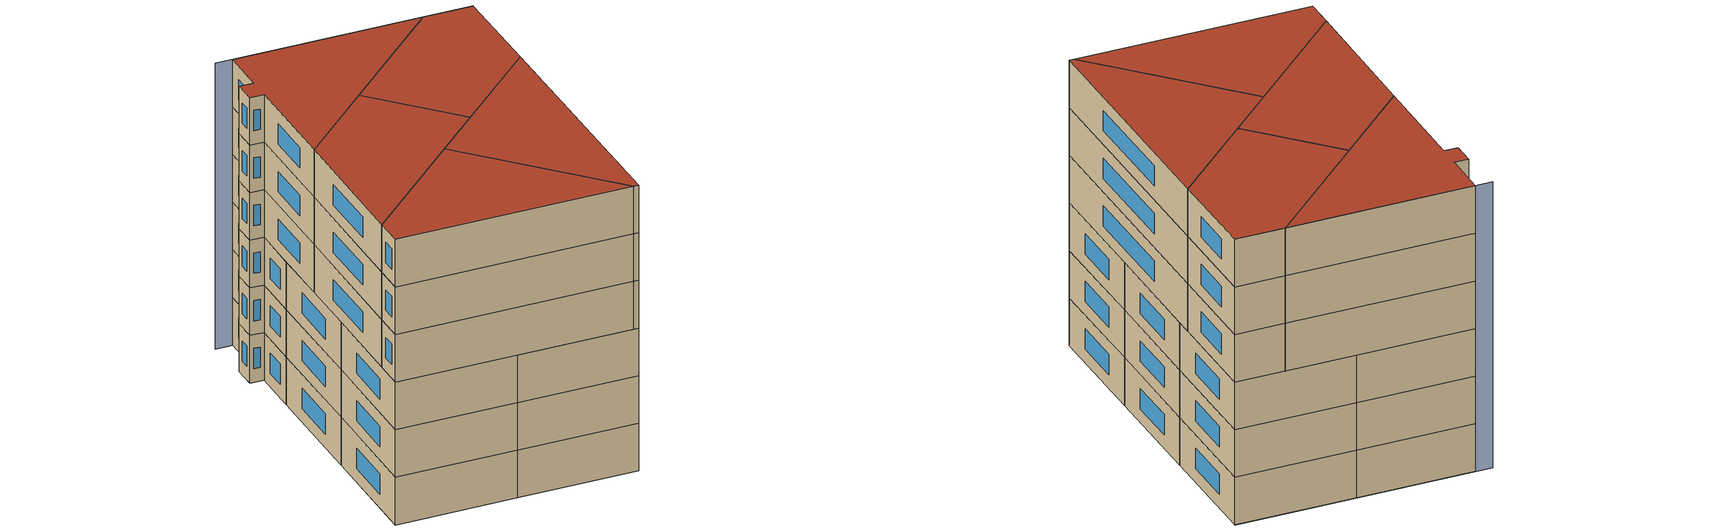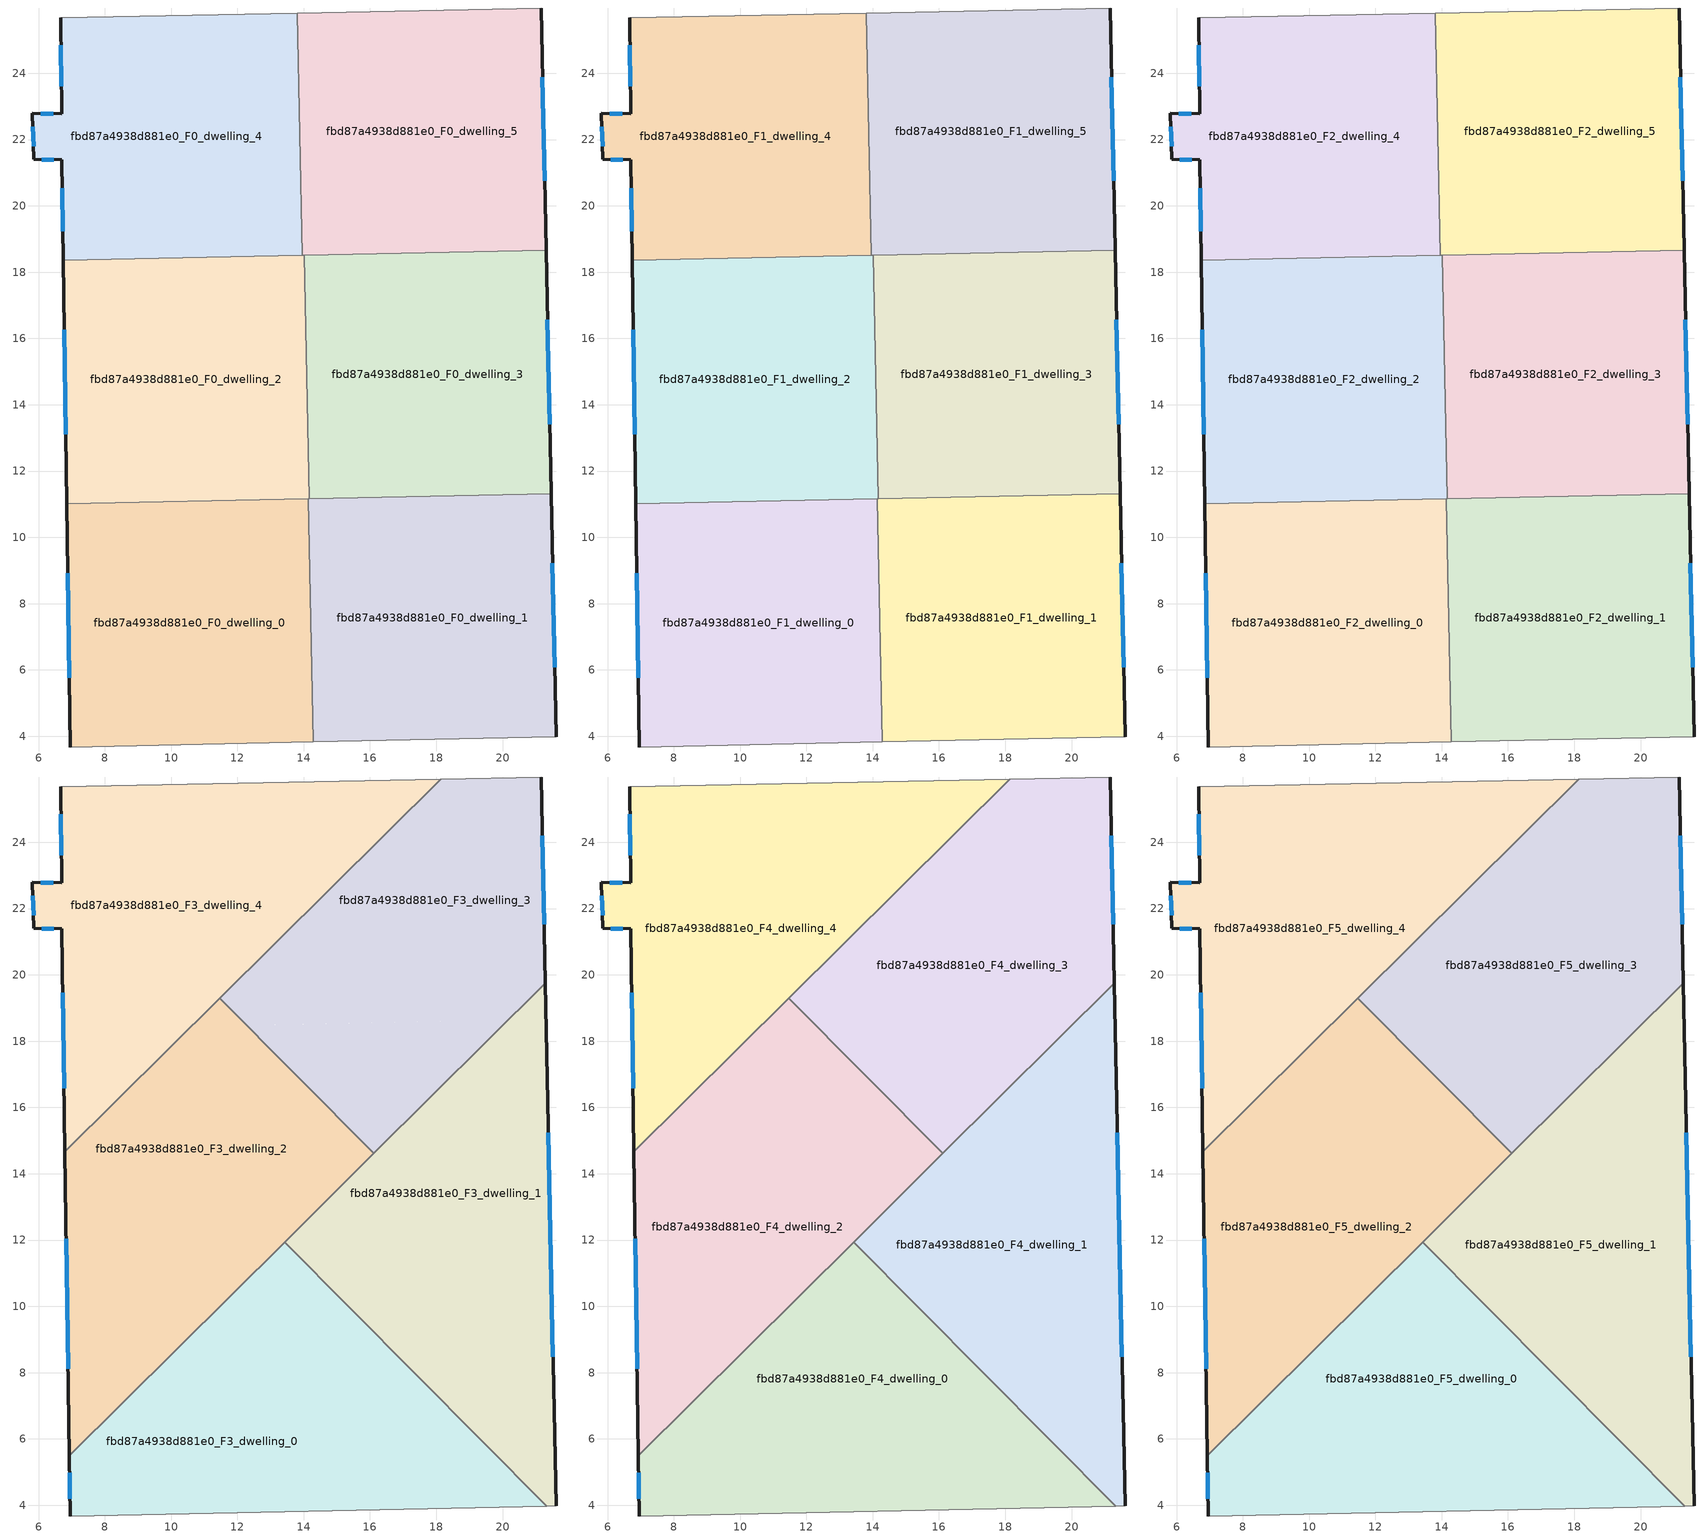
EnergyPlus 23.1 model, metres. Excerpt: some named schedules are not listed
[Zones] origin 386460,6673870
fbd87a4938d881e0_F0_dwelling_0
 floor ground (EU_floor_Construction): 14.14,11.16 14.29,3.83 6.96,3.67 6.85,11.01 z0
 wall outside (EU_wall_Construction): 6.85,11.01 6.96,3.67 z0:3
 wall adiabatic (EU_wall_Construction): 6.96,3.67 14.29,3.83 z0:3
 wall to fbd87a4938d881e0_F0_dwelling_1 (EU_wall_Construction): 14.29,3.83 14.14,11.16 z0:3
 wall to fbd87a4938d881e0_F0_dwelling_2 (EU_wall_Construction): 14.14,11.16 6.85,11.01 z0:3
 window (EU_Window_Construction): 6.88,8.91 6.92,5.77 z0.86:2.14
fbd87a4938d881e0_F0_dwelling_1
 floor ground (EU_floor_Construction): 21.46,11.31 21.61,3.98 14.29,3.83 14.14,11.16 z0
 wall outside (EU_wall_Construction): 21.61,3.98 21.46,11.31 z0:3
 wall adiabatic (EU_wall_Construction): 14.29,3.83 21.61,3.98 z0:3
 wall to fbd87a4938d881e0_F0_dwelling_3 (EU_wall_Construction): 21.46,11.31 14.17,11.16 z0:3
 wall to fbd87a4938d881e0_F0_dwelling_2 (EU_wall_Construction): 14.17,11.16 14.14,11.16 z0:3
 window (EU_Window_Construction): 21.57,6.07 21.5,9.22 z0.86:2.14
fbd87a4938d881e0_F0_dwelling_2
 floor ground (EU_floor_Construction): 14.02,18.52 14.17,11.16 6.85,11.01 6.74,18.37 z0
 wall outside (EU_wall_Construction): 6.74,18.37 6.85,11.01 z0:3
 wall to fbd87a4938d881e0_F0_dwelling_3 (EU_wall_Construction): 14.17,11.16 14.02,18.52 z0:3
 wall to fbd87a4938d881e0_F0_dwelling_4 (EU_wall_Construction): 13.96,18.52 6.74,18.37 z0:3
 wall to fbd87a4938d881e0_F0_dwelling_5 (EU_wall_Construction): 14.02,18.52 13.96,18.52 z0:3
 window (EU_Window_Construction): 6.77,16.26 6.82,13.11 z0.86:2.14
fbd87a4938d881e0_F0_dwelling_3
 floor ground (EU_floor_Construction): 21.31,18.67 21.46,11.31 14.17,11.16 14.02,18.52 z0
 wall outside (EU_wall_Construction): 21.46,11.31 21.31,18.67 z0:3
 wall to fbd87a4938d881e0_F0_dwelling_5 (EU_wall_Construction): 21.31,18.67 14.02,18.52 z0:3
 window (EU_Window_Construction): 21.42,13.41 21.35,16.57 z0.86:2.14
fbd87a4938d881e0_F0_dwelling_4
 floor ground (EU_floor_Construction): 13.81,25.82 13.96,18.52 6.74,18.37 6.7,21.39 5.86,21.4 5.82,22.79 6.7,22.78 6.66,25.67 z0
 wall outside (EU_wall_Construction): 6.66,25.67 6.7,22.78 5.82,22.79 5.86,21.4 6.7,21.39 6.74,18.37 z0:3
 wall adiabatic (EU_wall_Construction): 13.81,25.82 6.66,25.67 z0:3
 wall to fbd87a4938d881e0_F0_dwelling_5 (EU_wall_Construction): 13.96,18.52 13.81,25.82 z0:3
 window (EU_Window_Construction): 5.83,22.39 5.85,21.8 / 6.44,22.78 6.07,22.79 / 6.67,24.84 6.69,23.6 / 6.71,20.53 6.73,19.23 / 6.1,21.4 6.46,21.39 z0.86:2.14
fbd87a4938d881e0_F0_dwelling_5
 floor ground (EU_floor_Construction): 21.16,25.97 21.31,18.67 13.96,18.52 13.81,25.82 z0
 wall outside (EU_wall_Construction): 21.31,18.67 21.16,25.97 z0:3
 wall adiabatic (EU_wall_Construction): 21.16,25.97 13.81,25.82 z0:3
 window (EU_Window_Construction): 21.27,20.75 21.2,23.88 z0.86:2.14
fbd87a4938d881e0_F1_dwelling_0
 floor to fbd87a4938d881e0_F0_dwelling_0 (EU_floor_Construction): 14.14,11.16 14.29,3.83 6.96,3.67 6.85,11.01 z3
 wall outside (EU_wall_Construction): 6.85,11.01 6.96,3.67 z3:6
 wall adiabatic (EU_wall_Construction): 6.96,3.67 14.29,3.83 z3:6
 wall to fbd87a4938d881e0_F1_dwelling_1 (EU_wall_Construction): 14.29,3.83 14.14,11.16 z3:6
 wall to fbd87a4938d881e0_F1_dwelling_2 (EU_wall_Construction): 14.14,11.16 6.85,11.01 z3:6
 window (EU_Window_Construction): 6.88,8.91 6.92,5.77 z3.86:5.14
fbd87a4938d881e0_F1_dwelling_1
 floor to fbd87a4938d881e0_F0_dwelling_1 (EU_floor_Construction): 21.46,11.31 21.61,3.98 14.29,3.83 14.14,11.16 z3
 wall outside (EU_wall_Construction): 21.61,3.98 21.46,11.31 z3:6
 wall adiabatic (EU_wall_Construction): 14.29,3.83 21.61,3.98 z3:6
 wall to fbd87a4938d881e0_F1_dwelling_3 (EU_wall_Construction): 21.46,11.31 14.17,11.16 z3:6
 wall to fbd87a4938d881e0_F1_dwelling_2 (EU_wall_Construction): 14.17,11.16 14.14,11.16 z3:6
 window (EU_Window_Construction): 21.57,6.07 21.5,9.22 z3.86:5.14
fbd87a4938d881e0_F1_dwelling_2
 floor to fbd87a4938d881e0_F0_dwelling_2 (EU_floor_Construction): 14.02,18.52 14.17,11.16 6.85,11.01 6.74,18.37 z3
 wall outside (EU_wall_Construction): 6.74,18.37 6.85,11.01 z3:6
 wall to fbd87a4938d881e0_F1_dwelling_3 (EU_wall_Construction): 14.17,11.16 14.02,18.52 z3:6
 wall to fbd87a4938d881e0_F1_dwelling_4 (EU_wall_Construction): 13.96,18.52 6.74,18.37 z3:6
 wall to fbd87a4938d881e0_F1_dwelling_5 (EU_wall_Construction): 14.02,18.52 13.96,18.52 z3:6
 window (EU_Window_Construction): 6.77,16.26 6.82,13.11 z3.86:5.14
fbd87a4938d881e0_F1_dwelling_3
 floor to fbd87a4938d881e0_F0_dwelling_3 (EU_floor_Construction): 21.31,18.67 21.46,11.31 14.17,11.16 14.02,18.52 z3
 wall outside (EU_wall_Construction): 21.46,11.31 21.31,18.67 z3:6
 wall to fbd87a4938d881e0_F1_dwelling_5 (EU_wall_Construction): 21.31,18.67 14.02,18.52 z3:6
 window (EU_Window_Construction): 21.42,13.41 21.35,16.57 z3.86:5.14
fbd87a4938d881e0_F1_dwelling_4
 floor to fbd87a4938d881e0_F0_dwelling_4 (EU_floor_Construction): 13.81,25.82 13.96,18.52 6.74,18.37 6.7,21.39 5.86,21.4 5.82,22.79 6.7,22.78 6.66,25.67 z3
 wall outside (EU_wall_Construction): 6.66,25.67 6.7,22.78 5.82,22.79 5.86,21.4 6.7,21.39 6.74,18.37 z3:6
 wall adiabatic (EU_wall_Construction): 13.81,25.82 6.66,25.67 z3:6
 wall to fbd87a4938d881e0_F1_dwelling_5 (EU_wall_Construction): 13.96,18.52 13.81,25.82 z3:6
 window (EU_Window_Construction): 5.83,22.39 5.85,21.8 / 6.44,22.78 6.07,22.79 / 6.67,24.84 6.69,23.6 / 6.71,20.53 6.73,19.23 / 6.1,21.4 6.46,21.39 z3.86:5.14
fbd87a4938d881e0_F1_dwelling_5
 floor to fbd87a4938d881e0_F0_dwelling_5 (EU_floor_Construction): 21.16,25.97 21.31,18.67 13.96,18.52 13.81,25.82 z3
 wall outside (EU_wall_Construction): 21.31,18.67 21.16,25.97 z3:6
 wall adiabatic (EU_wall_Construction): 21.16,25.97 13.81,25.82 z3:6
 window (EU_Window_Construction): 21.27,20.75 21.2,23.88 z3.86:5.14
fbd87a4938d881e0_F2_dwelling_0
 floor to fbd87a4938d881e0_F1_dwelling_0 (EU_floor_Construction): 14.14,11.16 14.29,3.83 6.96,3.67 6.85,11.01 z6
 wall outside (EU_wall_Construction): 6.85,11.01 6.96,3.67 z6:9
 wall adiabatic (EU_wall_Construction): 6.96,3.67 14.29,3.83 z6:9
 wall to fbd87a4938d881e0_F2_dwelling_1 (EU_wall_Construction): 14.29,3.83 14.14,11.16 z6:9
 wall to fbd87a4938d881e0_F2_dwelling_2 (EU_wall_Construction): 14.14,11.16 6.85,11.01 z6:9
 window (EU_Window_Construction): 6.88,8.91 6.92,5.77 z6.86:8.14
fbd87a4938d881e0_F2_dwelling_1
 floor to fbd87a4938d881e0_F1_dwelling_1 (EU_floor_Construction): 21.46,11.31 21.61,3.98 14.29,3.83 14.14,11.16 z6
 wall outside (EU_wall_Construction): 21.61,3.98 21.46,11.31 z6:9
 wall adiabatic (EU_wall_Construction): 14.29,3.83 21.61,3.98 z6:9
 wall to fbd87a4938d881e0_F2_dwelling_3 (EU_wall_Construction): 21.46,11.31 14.17,11.16 z6:9
 wall to fbd87a4938d881e0_F2_dwelling_2 (EU_wall_Construction): 14.17,11.16 14.14,11.16 z6:9
 window (EU_Window_Construction): 21.57,6.07 21.5,9.22 z6.86:8.14
fbd87a4938d881e0_F2_dwelling_2
 floor to fbd87a4938d881e0_F1_dwelling_2 (EU_floor_Construction): 14.02,18.52 14.17,11.16 6.85,11.01 6.74,18.37 z6
 wall outside (EU_wall_Construction): 6.74,18.37 6.85,11.01 z6:9
 wall to fbd87a4938d881e0_F2_dwelling_3 (EU_wall_Construction): 14.17,11.16 14.02,18.52 z6:9
 wall to fbd87a4938d881e0_F2_dwelling_4 (EU_wall_Construction): 13.96,18.52 6.74,18.37 z6:9
 wall to fbd87a4938d881e0_F2_dwelling_5 (EU_wall_Construction): 14.02,18.52 13.96,18.52 z6:9
 window (EU_Window_Construction): 6.77,16.26 6.82,13.11 z6.86:8.14
 ceiling adiabatic (EU_roof_Construction): 14.17,11.16 14.14,12.65 12.61,11.13 z9
fbd87a4938d881e0_F2_dwelling_3
 floor to fbd87a4938d881e0_F1_dwelling_3 (EU_floor_Construction): 21.31,18.67 21.46,11.31 14.17,11.16 14.02,18.52 z6
 wall outside (EU_wall_Construction): 21.46,11.31 21.31,18.67 z6:9
 wall to fbd87a4938d881e0_F2_dwelling_5 (EU_wall_Construction): 21.31,18.67 14.02,18.52 z6:9
 window (EU_Window_Construction): 21.42,13.41 21.35,16.57 z6.86:8.14
fbd87a4938d881e0_F2_dwelling_4
 floor to fbd87a4938d881e0_F1_dwelling_4 (EU_floor_Construction): 13.81,25.82 13.96,18.52 6.74,18.37 6.7,21.39 5.86,21.4 5.82,22.79 6.7,22.78 6.66,25.67 z6
 wall outside (EU_wall_Construction): 6.66,25.67 6.7,22.78 5.82,22.79 5.86,21.4 6.7,21.39 6.74,18.37 z6:9
 wall adiabatic (EU_wall_Construction): 13.81,25.82 6.66,25.67 z6:9
 wall to fbd87a4938d881e0_F2_dwelling_5 (EU_wall_Construction): 13.96,18.52 13.81,25.82 z6:9
 window (EU_Window_Construction): 5.83,22.39 5.85,21.8 / 6.44,22.78 6.07,22.79 / 6.67,24.84 6.69,23.6 / 6.71,20.53 6.73,19.23 / 6.1,21.4 6.46,21.39 z6.86:8.14
fbd87a4938d881e0_F2_dwelling_5
 floor to fbd87a4938d881e0_F1_dwelling_5 (EU_floor_Construction): 21.16,25.97 21.31,18.67 13.96,18.52 13.81,25.82 z6
 wall outside (EU_wall_Construction): 21.31,18.67 21.16,25.97 z6:9
 wall adiabatic (EU_wall_Construction): 21.16,25.97 13.81,25.82 z6:9
 window (EU_Window_Construction): 21.27,20.75 21.2,23.88 z6.86:8.14
fbd87a4938d881e0_F3_dwelling_0
 floor to fbd87a4938d881e0_F2_dwelling_0 (EU_floor_Construction): 14.14,11.16 14.29,3.83 6.96,3.67 6.93,5.49 12.61,11.13 z9
 floor to fbd87a4938d881e0_F2_dwelling_1 (EU_floor_Construction): 14.2,11.16 21.33,3.97 14.29,3.83 14.14,11.16 z9
 floor adiabatic (EU_floor_Construction): 13.42,11.94 14.17,11.19 14.17,11.16 12.61,11.13 z9
 wall outside (EU_wall_Construction): 6.93,5.49 6.96,3.67 z9:12
 wall to fbd87a4938d881e0_F3_dwelling_1 (EU_wall_Construction): 21.33,3.97 13.42,11.94 z9:12
 wall adiabatic (EU_wall_Construction): 6.96,3.67 21.33,3.97 z9:12
 wall to fbd87a4938d881e0_F3_dwelling_2 (EU_wall_Construction): 13.42,11.94 6.93,5.49 z9:12
 window (EU_Window_Construction): 6.94,4.97 6.95,4.19 z9.86:11.14
fbd87a4938d881e0_F3_dwelling_1
 floor to fbd87a4938d881e0_F2_dwelling_3 (EU_floor_Construction): 21.31,18.67 21.46,11.31 14.2,11.16 14.17,11.19 14.14,12.65 20.18,18.64 z9
 floor to fbd87a4938d881e0_F2_dwelling_1 (EU_floor_Construction): 21.46,11.31 21.61,3.98 21.33,3.97 14.2,11.16 z9
 floor to fbd87a4938d881e0_F2_dwelling_5 (EU_floor_Construction): 21.29,19.74 21.31,18.67 20.18,18.64 z9
 floor adiabatic (EU_floor_Construction): 14.14,12.65 14.17,11.19 13.42,11.94 z9
 wall outside (EU_wall_Construction): 21.61,3.98 21.29,19.75 z9:12
 wall adiabatic (EU_wall_Construction): 21.33,3.97 21.61,3.98 z9:12
 wall to fbd87a4938d881e0_F3_dwelling_3 (EU_wall_Construction): 21.29,19.75 16.12,14.61 z9:12
 wall to fbd87a4938d881e0_F3_dwelling_2 (EU_wall_Construction): 16.12,14.61 13.42,11.94 z9:12
 window (EU_Window_Construction): 21.52,8.48 21.38,15.24 z9.86:11.14
fbd87a4938d881e0_F3_dwelling_2
 floor to fbd87a4938d881e0_F2_dwelling_2 (EU_floor_Construction): 14.05,16.69 14.14,12.65 12.61,11.13 6.85,11.01 6.8,14.66 10.62,18.45 12.28,18.48 z9
 floor to fbd87a4938d881e0_F2_dwelling_0 (EU_floor_Construction): 12.61,11.13 6.93,5.49 6.85,11.01 z9
 floor to fbd87a4938d881e0_F2_dwelling_4 (EU_floor_Construction): 11.47,19.29 12.28,18.48 10.62,18.45 z9
 floor to fbd87a4938d881e0_F2_dwelling_3 (EU_floor_Construction): 14.05,16.69 16.12,14.61 14.14,12.65 z9
 wall outside (EU_wall_Construction): 6.8,14.66 6.93,5.49 z9:12
 wall to fbd87a4938d881e0_F3_dwelling_3 (EU_wall_Construction): 16.12,14.61 11.47,19.29 z9:12
 wall to fbd87a4938d881e0_F3_dwelling_4 (EU_wall_Construction): 11.47,19.29 6.8,14.66 z9:12
 window (EU_Window_Construction): 6.84,12.04 6.89,8.11 z9.86:11.14
fbd87a4938d881e0_F3_dwelling_3
 floor to fbd87a4938d881e0_F2_dwelling_3 (EU_floor_Construction): 20.18,18.64 16.12,14.61 14.05,16.69 14.02,18.52 z9
 floor to fbd87a4938d881e0_F2_dwelling_5 (EU_floor_Construction): 21.16,25.97 21.29,19.74 20.18,18.64 13.96,18.52 13.9,21.7 18.13,25.91 z9
 floor to fbd87a4938d881e0_F2_dwelling_2 (EU_floor_Construction): 14.02,18.52 14.05,16.69 12.28,18.48 z9
 floor to fbd87a4938d881e0_F2_dwelling_4 (EU_floor_Construction): 13.9,21.7 13.96,18.52 12.28,18.48 11.47,19.29 z9
 wall outside (EU_wall_Construction): 21.29,19.75 21.16,25.97 z9:12
 wall adiabatic (EU_wall_Construction): 21.16,25.97 18.13,25.91 z9:12
 wall to fbd87a4938d881e0_F3_dwelling_4 (EU_wall_Construction): 18.13,25.91 11.47,19.29 z9:12
 window (EU_Window_Construction): 21.25,21.52 21.2,24.19 z9.86:11.14
fbd87a4938d881e0_F3_dwelling_4
 floor to fbd87a4938d881e0_F2_dwelling_4 (EU_floor_Construction): 13.81,25.82 13.9,21.7 10.62,18.45 6.75,18.37 6.7,21.39 5.86,21.4 5.82,22.79 6.7,22.78 6.66,25.67 z9
 floor to fbd87a4938d881e0_F2_dwelling_2 (EU_floor_Construction): 10.62,18.45 6.8,14.66 6.75,18.37 z9
 floor to fbd87a4938d881e0_F2_dwelling_5 (EU_floor_Construction): 18.13,25.91 13.9,21.7 13.81,25.82 z9
 wall outside (EU_wall_Construction): 6.66,25.67 6.7,22.78 5.82,22.79 5.86,21.4 6.7,21.39 6.8,14.66 z9:12
 wall adiabatic (EU_wall_Construction): 18.13,25.91 6.66,25.67 z9:12
 window (EU_Window_Construction): 6.44,22.78 6.07,22.79 / 6.67,24.84 6.69,23.6 / 6.73,19.47 6.77,16.58 / 6.1,21.4 6.46,21.39 / 5.83,22.39 5.85,21.8 z9.86:11.14
fbd87a4938d881e0_F4_dwelling_0
 floor to fbd87a4938d881e0_F3_dwelling_0 (EU_floor_Construction): 13.42,11.94 21.33,3.97 6.96,3.67 6.93,5.49 z12
 wall outside (EU_wall_Construction): 6.93,5.49 6.96,3.67 z12:15
 wall to fbd87a4938d881e0_F4_dwelling_1 (EU_wall_Construction): 21.33,3.97 13.42,11.94 z12:15
 wall adiabatic (EU_wall_Construction): 6.96,3.67 21.33,3.97 z12:15
 wall to fbd87a4938d881e0_F4_dwelling_2 (EU_wall_Construction): 13.42,11.94 6.93,5.49 z12:15
 window (EU_Window_Construction): 6.94,4.97 6.95,4.19 z12.86:14.14
fbd87a4938d881e0_F4_dwelling_1
 floor to fbd87a4938d881e0_F3_dwelling_1 (EU_floor_Construction): 21.29,19.75 21.61,3.98 21.33,3.97 13.42,11.94 z12
 wall outside (EU_wall_Construction): 21.61,3.98 21.29,19.75 z12:15
 wall adiabatic (EU_wall_Construction): 21.33,3.97 21.61,3.98 z12:15
 wall to fbd87a4938d881e0_F4_dwelling_3 (EU_wall_Construction): 21.29,19.75 16.12,14.61 z12:15
 wall to fbd87a4938d881e0_F4_dwelling_2 (EU_wall_Construction): 16.12,14.61 13.42,11.94 z12:15
 window (EU_Window_Construction): 21.52,8.48 21.38,15.24 z12.86:14.14
fbd87a4938d881e0_F4_dwelling_2
 floor to fbd87a4938d881e0_F3_dwelling_2 (EU_floor_Construction): 11.47,19.29 16.12,14.61 6.93,5.49 6.8,14.66 z12
 wall outside (EU_wall_Construction): 6.8,14.66 6.93,5.49 z12:15
 wall to fbd87a4938d881e0_F4_dwelling_3 (EU_wall_Construction): 16.12,14.61 11.47,19.29 z12:15
 wall to fbd87a4938d881e0_F4_dwelling_4 (EU_wall_Construction): 11.47,19.29 6.8,14.66 z12:15
 window (EU_Window_Construction): 6.84,12.04 6.89,8.11 z12.86:14.14
fbd87a4938d881e0_F4_dwelling_3
 floor to fbd87a4938d881e0_F3_dwelling_3 (EU_floor_Construction): 21.16,25.97 21.29,19.75 16.12,14.61 11.47,19.29 18.13,25.91 z12
 wall outside (EU_wall_Construction): 21.29,19.75 21.16,25.97 z12:15
 wall adiabatic (EU_wall_Construction): 21.16,25.97 18.13,25.91 z12:15
 wall to fbd87a4938d881e0_F4_dwelling_4 (EU_wall_Construction): 18.13,25.91 11.47,19.29 z12:15
 window (EU_Window_Construction): 21.25,21.52 21.2,24.19 z12.86:14.14
fbd87a4938d881e0_F4_dwelling_4
 floor to fbd87a4938d881e0_F3_dwelling_4 (EU_floor_Construction): 18.13,25.91 6.8,14.66 6.7,21.39 5.86,21.4 5.82,22.79 6.7,22.78 6.66,25.67 z12
 wall outside (EU_wall_Construction): 6.66,25.67 6.7,22.78 5.82,22.79 5.86,21.4 6.7,21.39 6.8,14.66 z12:15
 wall adiabatic (EU_wall_Construction): 18.13,25.91 6.66,25.67 z12:15
 window (EU_Window_Construction): 6.44,22.78 6.07,22.79 / 6.67,24.84 6.69,23.6 / 6.73,19.47 6.77,16.58 / 6.1,21.4 6.46,21.39 / 5.83,22.39 5.85,21.8 z12.86:14.14
fbd87a4938d881e0_F5_dwelling_0
 floor to fbd87a4938d881e0_F4_dwelling_0 (EU_floor_Construction): 13.42,11.94 21.33,3.97 6.96,3.67 6.93,5.49 z15
 wall outside (EU_wall_Construction): 6.93,5.49 6.96,3.67 z15:18
 wall to fbd87a4938d881e0_F5_dwelling_1 (EU_wall_Construction): 21.33,3.97 13.42,11.94 z15:18
 wall adiabatic (EU_wall_Construction): 6.96,3.67 21.33,3.97 z15:18
 wall to fbd87a4938d881e0_F5_dwelling_2 (EU_wall_Construction): 13.42,11.94 6.93,5.49 z15:18
 window (EU_Window_Construction): 6.94,4.97 6.95,4.19 z15.86:17.14
 roof outside (EU_roof_Construction): 21.33,3.97 13.42,11.94 6.93,5.49 6.96,3.67 z18
fbd87a4938d881e0_F5_dwelling_1
 floor to fbd87a4938d881e0_F4_dwelling_1 (EU_floor_Construction): 21.29,19.75 21.61,3.98 21.33,3.97 13.42,11.94 z15
 wall outside (EU_wall_Construction): 21.61,3.98 21.29,19.75 z15:18
 wall adiabatic (EU_wall_Construction): 21.33,3.97 21.61,3.98 z15:18
 wall to fbd87a4938d881e0_F5_dwelling_3 (EU_wall_Construction): 21.29,19.75 16.12,14.61 z15:18
 wall to fbd87a4938d881e0_F5_dwelling_2 (EU_wall_Construction): 16.12,14.61 13.42,11.94 z15:18
 window (EU_Window_Construction): 21.52,8.48 21.38,15.24 z15.86:17.14
 roof outside (EU_roof_Construction): 21.61,3.98 21.29,19.75 13.42,11.94 21.33,3.97 z18
fbd87a4938d881e0_F5_dwelling_2
 floor to fbd87a4938d881e0_F4_dwelling_2 (EU_floor_Construction): 11.47,19.29 16.12,14.61 6.93,5.49 6.8,14.66 z15
 wall outside (EU_wall_Construction): 6.8,14.66 6.93,5.49 z15:18
 wall to fbd87a4938d881e0_F5_dwelling_3 (EU_wall_Construction): 16.12,14.61 11.47,19.29 z15:18
 wall to fbd87a4938d881e0_F5_dwelling_4 (EU_wall_Construction): 11.47,19.29 6.8,14.66 z15:18
 window (EU_Window_Construction): 6.84,12.04 6.89,8.11 z15.86:17.14
 roof outside (EU_roof_Construction): 16.12,14.61 11.47,19.29 6.8,14.66 6.93,5.49 z18
fbd87a4938d881e0_F5_dwelling_3
 floor to fbd87a4938d881e0_F4_dwelling_3 (EU_floor_Construction): 21.16,25.97 21.29,19.75 16.12,14.61 11.47,19.29 18.13,25.91 z15
 wall outside (EU_wall_Construction): 21.29,19.75 21.16,25.97 z15:18
 wall adiabatic (EU_wall_Construction): 21.16,25.97 18.13,25.91 z15:18
 wall to fbd87a4938d881e0_F5_dwelling_4 (EU_wall_Construction): 18.13,25.91 11.47,19.29 z15:18
 window (EU_Window_Construction): 21.25,21.52 21.2,24.19 z15.86:17.14
 roof outside (EU_roof_Construction): 21.29,19.75 21.16,25.97 18.13,25.91 11.47,19.29 16.12,14.61 z18
fbd87a4938d881e0_F5_dwelling_4
 floor to fbd87a4938d881e0_F4_dwelling_4 (EU_floor_Construction): 18.13,25.91 6.8,14.66 6.7,21.39 5.86,21.4 5.82,22.79 6.7,22.78 6.66,25.67 z15
 wall outside (EU_wall_Construction): 6.66,25.67 6.7,22.78 5.82,22.79 5.86,21.4 6.7,21.39 6.8,14.66 z15:18
 wall adiabatic (EU_wall_Construction): 18.13,25.91 6.66,25.67 z15:18
 window (EU_Window_Construction): 6.44,22.78 6.07,22.79 / 6.67,24.84 6.69,23.6 / 6.73,19.47 6.77,16.58 / 6.1,21.4 6.46,21.39 / 5.83,22.39 5.85,21.8 z15.86:17.14
 roof outside (EU_roof_Construction): 18.13,25.91 6.66,25.67 6.7,22.78 5.82,22.79 5.86,21.4 6.7,21.39 6.8,14.66 z18
shading: 21.16,25.97 5.62,25.65 z0:18
[Building]
EU S2 Campaign: North Axis=0; Terrain=City; Solar Distribution=FullExterior
[Site:Location]
Helsinki-Vantaa.AP: Latitude=60.317; Longitude=24.963; Time Zone=2; Elevation=54.6
[SizingPeriod:WeatherFileDays]
AnnualSizingPeriod: Begin Month=1; Begin Day of Month=1; End Month=12; End Day of Month=31; Day of Week for Start Day=Monday; Use Weather File Daylight Saving Period=No; Use Weather File Rain and Snow Indicators=No
[MATERIAL]
EU_InternalMass_Material: Roughness=MediumRough; Thickness=0.1; Conductivity=1; Density=1800; Specific Heat=900; Thermal Absorptance=0.9; Solar Absorptance=0.7; Visible Absorptance=0.7
[MATERIAL:NOMASS] Roughness=MediumRough; Thermal Absorptance=0.9; Solar Absorptance=0.7; Visible Absorptance=0.7
Name | Thermal Resistance
EU_wall_NoMass | 1.10183
EU_roof_NoMass; EU_floor_NoMass | 1.70606
[WINDOWMATERIAL:SIMPLEGLAZINGSYSTEM]
EU_Window_SimpleGlazing: UFactor=3.11035; Solar Heat Gain Coefficient=0.8; Visible Transmittance=0.8
[CONSTRUCTION]
EU_wall_Construction: EU_wall_NoMass
EU_roof_Construction: EU_roof_NoMass
EU_floor_Construction: EU_floor_NoMass
EU_Window_Construction: EU_Window_SimpleGlazing
EU_InternalMass_Construction: EU_InternalMass_Material
[ZONE] Type=1; Multiplier=1; Ceiling Height=autocalculate; Floor Area=autocalculate; Part of Total Floor Area=Yes
Name | Volume
fbd87a4938d881e0_F0_dwelling_0; fbd87a4938d881e0_F1_dwelling_0; fbd87a4938d881e0_F2_dwelling_0; fbd87a4938d881e0_F0_dwelling_1; fbd87a4938d881e0_F1_dwelling_1; fbd87a4938d881e0_F2_dwelling_1; fbd87a4938d881e0_F0_dwelling_5; fbd87a4938d881e0_F1_dwelling_5; fbd87a4938d881e0_F2_dwelling_5 | 161.024
fbd87a4938d881e0_F3_dwelling_0; fbd87a4938d881e0_F4_dwelling_0; fbd87a4938d881e0_F5_dwelling_0 | 193.241
fbd87a4938d881e0_F3_dwelling_1; fbd87a4938d881e0_F4_dwelling_1; fbd87a4938d881e0_F5_dwelling_1 | 193.222
fbd87a4938d881e0_F0_dwelling_2; fbd87a4938d881e0_F1_dwelling_2; fbd87a4938d881e0_F2_dwelling_2 | 161.045
fbd87a4938d881e0_F3_dwelling_2; fbd87a4938d881e0_F4_dwelling_2; fbd87a4938d881e0_F5_dwelling_2 | 193.252
fbd87a4938d881e0_F0_dwelling_3; fbd87a4938d881e0_F1_dwelling_3; fbd87a4938d881e0_F2_dwelling_3 | 161.043
fbd87a4938d881e0_F3_dwelling_3; fbd87a4938d881e0_F4_dwelling_3; fbd87a4938d881e0_F5_dwelling_3; fbd87a4938d881e0_F3_dwelling_4; fbd87a4938d881e0_F4_dwelling_4; fbd87a4938d881e0_F5_dwelling_4 | 193.244
fbd87a4938d881e0_F0_dwelling_4; fbd87a4938d881e0_F1_dwelling_4; fbd87a4938d881e0_F2_dwelling_4 | 161.041
[INTERNALMASS] Construction=EU_InternalMass_Construction
Name | Zone or ZoneList | Surface Area
fbd87a4938d881e0_F0_dwelling_0_EU_InternalMass | fbd87a4938d881e0_F0_dwelling_0 | 53.6733
fbd87a4938d881e0_F0_dwelling_1_EU_InternalMass | fbd87a4938d881e0_F0_dwelling_1 | 53.6746
fbd87a4938d881e0_F0_dwelling_2_EU_InternalMass | fbd87a4938d881e0_F0_dwelling_2 | 53.6797
fbd87a4938d881e0_F0_dwelling_3_EU_InternalMass | fbd87a4938d881e0_F0_dwelling_3 | 53.6792
fbd87a4938d881e0_F0_dwelling_4_EU_InternalMass | fbd87a4938d881e0_F0_dwelling_4 | 53.6808
fbd87a4938d881e0_F0_dwelling_5_EU_InternalMass | fbd87a4938d881e0_F0_dwelling_5 | 53.6743
fbd87a4938d881e0_F1_dwelling_0_EU_InternalMass | fbd87a4938d881e0_F1_dwelling_0 | 53.6733
fbd87a4938d881e0_F1_dwelling_1_EU_InternalMass | fbd87a4938d881e0_F1_dwelling_1 | 53.6746
fbd87a4938d881e0_F1_dwelling_2_EU_InternalMass | fbd87a4938d881e0_F1_dwelling_2 | 53.6797
fbd87a4938d881e0_F1_dwelling_3_EU_InternalMass | fbd87a4938d881e0_F1_dwelling_3 | 53.6792
fbd87a4938d881e0_F1_dwelling_4_EU_InternalMass | fbd87a4938d881e0_F1_dwelling_4 | 53.6808
fbd87a4938d881e0_F1_dwelling_5_EU_InternalMass | fbd87a4938d881e0_F1_dwelling_5 | 53.6743
fbd87a4938d881e0_F2_dwelling_0_EU_InternalMass | fbd87a4938d881e0_F2_dwelling_0 | 53.6733
fbd87a4938d881e0_F2_dwelling_1_EU_InternalMass | fbd87a4938d881e0_F2_dwelling_1 | 53.6746
fbd87a4938d881e0_F2_dwelling_2_EU_InternalMass | fbd87a4938d881e0_F2_dwelling_2 | 53.6797
fbd87a4938d881e0_F2_dwelling_3_EU_InternalMass | fbd87a4938d881e0_F2_dwelling_3 | 53.6792
fbd87a4938d881e0_F2_dwelling_4_EU_InternalMass | fbd87a4938d881e0_F2_dwelling_4 | 53.6808
fbd87a4938d881e0_F2_dwelling_5_EU_InternalMass | fbd87a4938d881e0_F2_dwelling_5 | 53.6743
fbd87a4938d881e0_F3_dwelling_0_EU_InternalMass | fbd87a4938d881e0_F3_dwelling_0 | 64.4139
fbd87a4938d881e0_F3_dwelling_1_EU_InternalMass | fbd87a4938d881e0_F3_dwelling_1 | 64.4066
fbd87a4938d881e0_F3_dwelling_2_EU_InternalMass | fbd87a4938d881e0_F3_dwelling_2 | 64.4159
fbd87a4938d881e0_F3_dwelling_3_EU_InternalMass | fbd87a4938d881e0_F3_dwelling_3 | 64.4129
fbd87a4938d881e0_F3_dwelling_4_EU_InternalMass | fbd87a4938d881e0_F3_dwelling_4 | 64.4148
fbd87a4938d881e0_F4_dwelling_0_EU_InternalMass | fbd87a4938d881e0_F4_dwelling_0 | 64.4139
fbd87a4938d881e0_F4_dwelling_1_EU_InternalMass | fbd87a4938d881e0_F4_dwelling_1 | 64.4066
fbd87a4938d881e0_F4_dwelling_2_EU_InternalMass | fbd87a4938d881e0_F4_dwelling_2 | 64.4159
fbd87a4938d881e0_F4_dwelling_3_EU_InternalMass | fbd87a4938d881e0_F4_dwelling_3 | 64.4129
fbd87a4938d881e0_F4_dwelling_4_EU_InternalMass | fbd87a4938d881e0_F4_dwelling_4 | 64.4148
fbd87a4938d881e0_F5_dwelling_0_EU_InternalMass | fbd87a4938d881e0_F5_dwelling_0 | 64.4139
fbd87a4938d881e0_F5_dwelling_1_EU_InternalMass | fbd87a4938d881e0_F5_dwelling_1 | 64.4066
fbd87a4938d881e0_F5_dwelling_2_EU_InternalMass | fbd87a4938d881e0_F5_dwelling_2 | 64.4159
fbd87a4938d881e0_F5_dwelling_3_EU_InternalMass | fbd87a4938d881e0_F5_dwelling_3 | 64.4129
fbd87a4938d881e0_F5_dwelling_4_EU_InternalMass | fbd87a4938d881e0_F5_dwelling_4 | 64.4148
[OTHEREQUIPMENT] Fuel Type=Electricity; Design Level Calculation Method=Watts/Area; Power per Zone Floor Area=1; Fraction Latent=0; Fraction Radiant=0; Fraction Lost=0; Carbon Dioxide Generation Rate=0; EndUse Subcategory=EU_Step8_InternalGains
Name | Zone or ZoneList or Space or SpaceList | Schedule
EU_Step8_InternalGain_fbd87a4938d881e0_F0_dwelling_0_f000 | fbd87a4938d881e0_F0_dwelling_0 | EU_Step8_GainSchedule_fbd87a4938d881e0_F0_dwelling_0_f000
EU_Step8_InternalGain_fbd87a4938d881e0_F0_dwelling_1_f000 | fbd87a4938d881e0_F0_dwelling_1 | EU_Step8_GainSchedule_fbd87a4938d881e0_F0_dwelling_1_f000
EU_Step8_InternalGain_fbd87a4938d881e0_F0_dwelling_2_f000 | fbd87a4938d881e0_F0_dwelling_2 | EU_Step8_GainSchedule_fbd87a4938d881e0_F0_dwelling_2_f000
EU_Step8_InternalGain_fbd87a4938d881e0_F0_dwelling_3_f000 | fbd87a4938d881e0_F0_dwelling_3 | EU_Step8_GainSchedule_fbd87a4938d881e0_F0_dwelling_3_f000
EU_Step8_InternalGain_fbd87a4938d881e0_F0_dwelling_4_f000 | fbd87a4938d881e0_F0_dwelling_4 | EU_Step8_GainSchedule_fbd87a4938d881e0_F0_dwelling_4_f000
EU_Step8_InternalGain_fbd87a4938d881e0_F0_dwelling_5_f000 | fbd87a4938d881e0_F0_dwelling_5 | EU_Step8_GainSchedule_fbd87a4938d881e0_F0_dwelling_5_f000
EU_Step8_InternalGain_fbd87a4938d881e0_F1_dwelling_0_f000 | fbd87a4938d881e0_F1_dwelling_0 | EU_Step8_GainSchedule_fbd87a4938d881e0_F1_dwelling_0_f000
EU_Step8_InternalGain_fbd87a4938d881e0_F1_dwelling_1_f000 | fbd87a4938d881e0_F1_dwelling_1 | EU_Step8_GainSchedule_fbd87a4938d881e0_F1_dwelling_1_f000
EU_Step8_InternalGain_fbd87a4938d881e0_F1_dwelling_2_f000 | fbd87a4938d881e0_F1_dwelling_2 | EU_Step8_GainSchedule_fbd87a4938d881e0_F1_dwelling_2_f000
EU_Step8_InternalGain_fbd87a4938d881e0_F1_dwelling_3_f000 | fbd87a4938d881e0_F1_dwelling_3 | EU_Step8_GainSchedule_fbd87a4938d881e0_F1_dwelling_3_f000
EU_Step8_InternalGain_fbd87a4938d881e0_F1_dwelling_4_f000 | fbd87a4938d881e0_F1_dwelling_4 | EU_Step8_GainSchedule_fbd87a4938d881e0_F1_dwelling_4_f000
EU_Step8_InternalGain_fbd87a4938d881e0_F1_dwelling_5_f000 | fbd87a4938d881e0_F1_dwelling_5 | EU_Step8_GainSchedule_fbd87a4938d881e0_F1_dwelling_5_f000
EU_Step8_InternalGain_fbd87a4938d881e0_F2_dwelling_0_f000 | fbd87a4938d881e0_F2_dwelling_0 | EU_Step8_GainSchedule_fbd87a4938d881e0_F2_dwelling_0_f000
EU_Step8_InternalGain_fbd87a4938d881e0_F2_dwelling_1_f000 | fbd87a4938d881e0_F2_dwelling_1 | EU_Step8_GainSchedule_fbd87a4938d881e0_F2_dwelling_1_f000
EU_Step8_InternalGain_fbd87a4938d881e0_F2_dwelling_2_f000 | fbd87a4938d881e0_F2_dwelling_2 | EU_Step8_GainSchedule_fbd87a4938d881e0_F2_dwelling_2_f000
EU_Step8_InternalGain_fbd87a4938d881e0_F2_dwelling_3_f000 | fbd87a4938d881e0_F2_dwelling_3 | EU_Step8_GainSchedule_fbd87a4938d881e0_F2_dwelling_3_f000
EU_Step8_InternalGain_fbd87a4938d881e0_F2_dwelling_4_f000 | fbd87a4938d881e0_F2_dwelling_4 | EU_Step8_GainSchedule_fbd87a4938d881e0_F2_dwelling_4_f000
EU_Step8_InternalGain_fbd87a4938d881e0_F2_dwelling_5_f000 | fbd87a4938d881e0_F2_dwelling_5 | EU_Step8_GainSchedule_fbd87a4938d881e0_F2_dwelling_5_f000
EU_Step8_InternalGain_fbd87a4938d881e0_F3_dwelling_0_f000 | fbd87a4938d881e0_F3_dwelling_0 | EU_Step8_GainSchedule_fbd87a4938d881e0_F3_dwelling_0_f000
EU_Step8_InternalGain_fbd87a4938d881e0_F3_dwelling_1_f000 | fbd87a4938d881e0_F3_dwelling_1 | EU_Step8_GainSchedule_fbd87a4938d881e0_F3_dwelling_1_f000
EU_Step8_InternalGain_fbd87a4938d881e0_F3_dwelling_2_f000 | fbd87a4938d881e0_F3_dwelling_2 | EU_Step8_GainSchedule_fbd87a4938d881e0_F3_dwelling_2_f000
EU_Step8_InternalGain_fbd87a4938d881e0_F3_dwelling_3_f000 | fbd87a4938d881e0_F3_dwelling_3 | EU_Step8_GainSchedule_fbd87a4938d881e0_F3_dwelling_3_f000
EU_Step8_InternalGain_fbd87a4938d881e0_F3_dwelling_4_f000 | fbd87a4938d881e0_F3_dwelling_4 | EU_Step8_GainSchedule_fbd87a4938d881e0_F3_dwelling_4_f000
EU_Step8_InternalGain_fbd87a4938d881e0_F4_dwelling_0_f000 | fbd87a4938d881e0_F4_dwelling_0 | EU_Step8_GainSchedule_fbd87a4938d881e0_F4_dwelling_0_f000
EU_Step8_InternalGain_fbd87a4938d881e0_F4_dwelling_1_f000 | fbd87a4938d881e0_F4_dwelling_1 | EU_Step8_GainSchedule_fbd87a4938d881e0_F4_dwelling_1_f000
EU_Step8_InternalGain_fbd87a4938d881e0_F4_dwelling_2_f000 | fbd87a4938d881e0_F4_dwelling_2 | EU_Step8_GainSchedule_fbd87a4938d881e0_F4_dwelling_2_f000
EU_Step8_InternalGain_fbd87a4938d881e0_F4_dwelling_3_f000 | fbd87a4938d881e0_F4_dwelling_3 | EU_Step8_GainSchedule_fbd87a4938d881e0_F4_dwelling_3_f000
EU_Step8_InternalGain_fbd87a4938d881e0_F4_dwelling_4_f000 | fbd87a4938d881e0_F4_dwelling_4 | EU_Step8_GainSchedule_fbd87a4938d881e0_F4_dwelling_4_f000
EU_Step8_InternalGain_fbd87a4938d881e0_F5_dwelling_0_f000 | fbd87a4938d881e0_F5_dwelling_0 | EU_Step8_GainSchedule_fbd87a4938d881e0_F5_dwelling_0_f000
EU_Step8_InternalGain_fbd87a4938d881e0_F5_dwelling_1_f000 | fbd87a4938d881e0_F5_dwelling_1 | EU_Step8_GainSchedule_fbd87a4938d881e0_F5_dwelling_1_f000
EU_Step8_InternalGain_fbd87a4938d881e0_F5_dwelling_2_f000 | fbd87a4938d881e0_F5_dwelling_2 | EU_Step8_GainSchedule_fbd87a4938d881e0_F5_dwelling_2_f000
EU_Step8_InternalGain_fbd87a4938d881e0_F5_dwelling_3_f000 | fbd87a4938d881e0_F5_dwelling_3 | EU_Step8_GainSchedule_fbd87a4938d881e0_F5_dwelling_3_f000
EU_Step8_InternalGain_fbd87a4938d881e0_F5_dwelling_4_f000 | fbd87a4938d881e0_F5_dwelling_4 | EU_Step8_GainSchedule_fbd87a4938d881e0_F5_dwelling_4_f000
[ZONEVENTILATION:DESIGNFLOWRATE] Schedule=EU_AlwaysOn; Design Flow Rate Calculation Method=AirChanges/Hour; Air Changes per Hour=0.756316; Ventilation Type=Natural; Fan Pressure Rise=0; Fan Total Efficiency=1; Constant Term Coefficient=1; Temperature Term Coefficient=0; Velocity Term Coefficient=0; Velocity Squared Term Coefficient=0; Minimum Indoor Temperature=-100; Maximum Indoor Temperature=100; Delta Temperature=-100; Minimum Outdoor Temperature=-100; Maximum Outdoor Temperature=100; Maximum Wind Speed=40
Name | Zone or ZoneList or Space or SpaceList
EU_ConstantAir_fbd87a4938d881e0_F0_dwelling_0 | fbd87a4938d881e0_F0_dwelling_0
EU_ConstantAir_fbd87a4938d881e0_F0_dwelling_1 | fbd87a4938d881e0_F0_dwelling_1
EU_ConstantAir_fbd87a4938d881e0_F0_dwelling_2 | fbd87a4938d881e0_F0_dwelling_2
EU_ConstantAir_fbd87a4938d881e0_F0_dwelling_3 | fbd87a4938d881e0_F0_dwelling_3
EU_ConstantAir_fbd87a4938d881e0_F0_dwelling_4 | fbd87a4938d881e0_F0_dwelling_4
EU_ConstantAir_fbd87a4938d881e0_F0_dwelling_5 | fbd87a4938d881e0_F0_dwelling_5
EU_ConstantAir_fbd87a4938d881e0_F1_dwelling_0 | fbd87a4938d881e0_F1_dwelling_0
EU_ConstantAir_fbd87a4938d881e0_F1_dwelling_1 | fbd87a4938d881e0_F1_dwelling_1
EU_ConstantAir_fbd87a4938d881e0_F1_dwelling_2 | fbd87a4938d881e0_F1_dwelling_2
EU_ConstantAir_fbd87a4938d881e0_F1_dwelling_3 | fbd87a4938d881e0_F1_dwelling_3
EU_ConstantAir_fbd87a4938d881e0_F1_dwelling_4 | fbd87a4938d881e0_F1_dwelling_4
EU_ConstantAir_fbd87a4938d881e0_F1_dwelling_5 | fbd87a4938d881e0_F1_dwelling_5
EU_ConstantAir_fbd87a4938d881e0_F2_dwelling_0 | fbd87a4938d881e0_F2_dwelling_0
EU_ConstantAir_fbd87a4938d881e0_F2_dwelling_1 | fbd87a4938d881e0_F2_dwelling_1
EU_ConstantAir_fbd87a4938d881e0_F2_dwelling_2 | fbd87a4938d881e0_F2_dwelling_2
EU_ConstantAir_fbd87a4938d881e0_F2_dwelling_3 | fbd87a4938d881e0_F2_dwelling_3
EU_ConstantAir_fbd87a4938d881e0_F2_dwelling_4 | fbd87a4938d881e0_F2_dwelling_4
EU_ConstantAir_fbd87a4938d881e0_F2_dwelling_5 | fbd87a4938d881e0_F2_dwelling_5
EU_ConstantAir_fbd87a4938d881e0_F3_dwelling_0 | fbd87a4938d881e0_F3_dwelling_0
EU_ConstantAir_fbd87a4938d881e0_F3_dwelling_1 | fbd87a4938d881e0_F3_dwelling_1
EU_ConstantAir_fbd87a4938d881e0_F3_dwelling_2 | fbd87a4938d881e0_F3_dwelling_2
EU_ConstantAir_fbd87a4938d881e0_F3_dwelling_3 | fbd87a4938d881e0_F3_dwelling_3
EU_ConstantAir_fbd87a4938d881e0_F3_dwelling_4 | fbd87a4938d881e0_F3_dwelling_4
EU_ConstantAir_fbd87a4938d881e0_F4_dwelling_0 | fbd87a4938d881e0_F4_dwelling_0
EU_ConstantAir_fbd87a4938d881e0_F4_dwelling_1 | fbd87a4938d881e0_F4_dwelling_1
EU_ConstantAir_fbd87a4938d881e0_F4_dwelling_2 | fbd87a4938d881e0_F4_dwelling_2
EU_ConstantAir_fbd87a4938d881e0_F4_dwelling_3 | fbd87a4938d881e0_F4_dwelling_3
EU_ConstantAir_fbd87a4938d881e0_F4_dwelling_4 | fbd87a4938d881e0_F4_dwelling_4
EU_ConstantAir_fbd87a4938d881e0_F5_dwelling_0 | fbd87a4938d881e0_F5_dwelling_0
EU_ConstantAir_fbd87a4938d881e0_F5_dwelling_1 | fbd87a4938d881e0_F5_dwelling_1
EU_ConstantAir_fbd87a4938d881e0_F5_dwelling_2 | fbd87a4938d881e0_F5_dwelling_2
EU_ConstantAir_fbd87a4938d881e0_F5_dwelling_3 | fbd87a4938d881e0_F5_dwelling_3
EU_ConstantAir_fbd87a4938d881e0_F5_dwelling_4 | fbd87a4938d881e0_F5_dwelling_4
[HVACTEMPLATE:ZONE:IDEALLOADSAIRSYSTEM] System Availability Schedule=EU_AlwaysOn; Maximum Heating Supply Air Temperature=50; Minimum Cooling Supply Air Temperature=13; Maximum Heating Supply Air Humidity Ratio=0.0156; Minimum Cooling Supply Air Humidity Ratio=0.0077; Heating Limit=NoLimit; Cooling Limit=NoLimit; Heating Availability Schedule=EU_AlwaysOn; Cooling Availability Schedule=EU_CoolingOff; Dehumidification Control Type=ConstantSensibleHeatRatio; Cooling Sensible Heat Ratio=0.7; Dehumidification Setpoint=60; Humidification Control Type=None; Humidification Setpoint=30; Outdoor Air Method=None; Outdoor Air Flow Rate per Person=0.00944; Outdoor Air Flow Rate per Zone Floor Area=0; Outdoor Air Flow Rate per Zone=0; Demand Controlled Ventilation Type=None; Outdoor Air Economizer Type=NoEconomizer; Heat Recovery Type=None; Sensible Heat Recovery Effectiveness=0.7; Latent Heat Recovery Effectiveness=0.65
Name | Template Thermostat
fbd87a4938d881e0_F0_dwelling_0 | EU_HeatOnly_fbd87a4938d881e0_F0_dwelling_0
fbd87a4938d881e0_F0_dwelling_1 | EU_HeatOnly_fbd87a4938d881e0_F0_dwelling_1
fbd87a4938d881e0_F0_dwelling_2 | EU_HeatOnly_fbd87a4938d881e0_F0_dwelling_2
fbd87a4938d881e0_F0_dwelling_3 | EU_HeatOnly_fbd87a4938d881e0_F0_dwelling_3
fbd87a4938d881e0_F0_dwelling_4 | EU_HeatOnly_fbd87a4938d881e0_F0_dwelling_4
fbd87a4938d881e0_F0_dwelling_5 | EU_HeatOnly_fbd87a4938d881e0_F0_dwelling_5
fbd87a4938d881e0_F1_dwelling_0 | EU_HeatOnly_fbd87a4938d881e0_F1_dwelling_0
fbd87a4938d881e0_F1_dwelling_1 | EU_HeatOnly_fbd87a4938d881e0_F1_dwelling_1
fbd87a4938d881e0_F1_dwelling_2 | EU_HeatOnly_fbd87a4938d881e0_F1_dwelling_2
fbd87a4938d881e0_F1_dwelling_3 | EU_HeatOnly_fbd87a4938d881e0_F1_dwelling_3
fbd87a4938d881e0_F1_dwelling_4 | EU_HeatOnly_fbd87a4938d881e0_F1_dwelling_4
fbd87a4938d881e0_F1_dwelling_5 | EU_HeatOnly_fbd87a4938d881e0_F1_dwelling_5
fbd87a4938d881e0_F2_dwelling_0 | EU_HeatOnly_fbd87a4938d881e0_F2_dwelling_0
fbd87a4938d881e0_F2_dwelling_1 | EU_HeatOnly_fbd87a4938d881e0_F2_dwelling_1
fbd87a4938d881e0_F2_dwelling_2 | EU_HeatOnly_fbd87a4938d881e0_F2_dwelling_2
fbd87a4938d881e0_F2_dwelling_3 | EU_HeatOnly_fbd87a4938d881e0_F2_dwelling_3
fbd87a4938d881e0_F2_dwelling_4 | EU_HeatOnly_fbd87a4938d881e0_F2_dwelling_4
fbd87a4938d881e0_F2_dwelling_5 | EU_HeatOnly_fbd87a4938d881e0_F2_dwelling_5
fbd87a4938d881e0_F3_dwelling_0 | EU_HeatOnly_fbd87a4938d881e0_F3_dwelling_0
fbd87a4938d881e0_F3_dwelling_1 | EU_HeatOnly_fbd87a4938d881e0_F3_dwelling_1
fbd87a4938d881e0_F3_dwelling_2 | EU_HeatOnly_fbd87a4938d881e0_F3_dwelling_2
fbd87a4938d881e0_F3_dwelling_3 | EU_HeatOnly_fbd87a4938d881e0_F3_dwelling_3
fbd87a4938d881e0_F3_dwelling_4 | EU_HeatOnly_fbd87a4938d881e0_F3_dwelling_4
fbd87a4938d881e0_F4_dwelling_0 | EU_HeatOnly_fbd87a4938d881e0_F4_dwelling_0
fbd87a4938d881e0_F4_dwelling_1 | EU_HeatOnly_fbd87a4938d881e0_F4_dwelling_1
fbd87a4938d881e0_F4_dwelling_2 | EU_HeatOnly_fbd87a4938d881e0_F4_dwelling_2
fbd87a4938d881e0_F4_dwelling_3 | EU_HeatOnly_fbd87a4938d881e0_F4_dwelling_3
fbd87a4938d881e0_F4_dwelling_4 | EU_HeatOnly_fbd87a4938d881e0_F4_dwelling_4
fbd87a4938d881e0_F5_dwelling_0 | EU_HeatOnly_fbd87a4938d881e0_F5_dwelling_0
fbd87a4938d881e0_F5_dwelling_1 | EU_HeatOnly_fbd87a4938d881e0_F5_dwelling_1
fbd87a4938d881e0_F5_dwelling_2 | EU_HeatOnly_fbd87a4938d881e0_F5_dwelling_2
fbd87a4938d881e0_F5_dwelling_3 | EU_HeatOnly_fbd87a4938d881e0_F5_dwelling_3
fbd87a4938d881e0_F5_dwelling_4 | EU_HeatOnly_fbd87a4938d881e0_F5_dwelling_4
[SIZING:ZONE] Zone Cooling Design Supply Air Temperature Input Method=SupplyAirTemperature; Zone Cooling Design Supply Air Temperature=13; Zone Heating Design Supply Air Temperature Input Method=SupplyAirTemperature; Zone Heating Design Supply Air Temperature=50; Zone Cooling Design Supply Air Humidity Ratio=0.008; Zone Heating Design Supply Air Humidity Ratio=0.008; Cooling Design Air Flow Method=DesignDay; Cooling Design Air Flow Rate=0; Cooling Minimum Air Flow per Zone Floor Area=0.000762; Cooling Minimum Air Flow=0; Cooling Minimum Air Flow Fraction=0.2; Heating Design Air Flow Method=DesignDay; Heating Design Air Flow Rate=0; Heating Maximum Air Flow per Zone Floor Area=0.002032; Heating Maximum Air Flow=0.141576; Heating Maximum Air Flow Fraction=0.3; Account for Dedicated Outdoor Air System=No; Dedicated Outdoor Air System Control Strategy=NeutralSupplyAir; Dedicated Outdoor Air Low Setpoint Temperature for Design=autosize; Dedicated Outdoor Air High Setpoint Temperature for Design=autosize; Zone Load Sizing Method=Sensible Load Only No Latent Load; Zone Latent Cooling Design Supply Air Humidity Ratio Input Method=HumidityRatioDifference; Zone Cooling Design Supply Air Humidity Ratio Difference=0.005; Zone Latent Heating Design Supply Air Humidity Ratio Input Method=HumidityRatioDifference; Zone Humidification Design Supply Air Humidity Ratio Difference=0.005
fbd87a4938d881e0_F0_dwelling_0; fbd87a4938d881e0_F0_dwelling_1; fbd87a4938d881e0_F0_dwelling_2; fbd87a4938d881e0_F0_dwelling_3; fbd87a4938d881e0_F0_dwelling_4; fbd87a4938d881e0_F0_dwelling_5; fbd87a4938d881e0_F1_dwelling_0; fbd87a4938d881e0_F1_dwelling_1; fbd87a4938d881e0_F1_dwelling_2; fbd87a4938d881e0_F1_dwelling_3; fbd87a4938d881e0_F1_dwelling_4; fbd87a4938d881e0_F1_dwelling_5; fbd87a4938d881e0_F2_dwelling_0; fbd87a4938d881e0_F2_dwelling_1; fbd87a4938d881e0_F2_dwelling_2; fbd87a4938d881e0_F2_dwelling_3; fbd87a4938d881e0_F2_dwelling_4; fbd87a4938d881e0_F2_dwelling_5; fbd87a4938d881e0_F3_dwelling_0; fbd87a4938d881e0_F3_dwelling_1; fbd87a4938d881e0_F3_dwelling_2; fbd87a4938d881e0_F3_dwelling_3; fbd87a4938d881e0_F3_dwelling_4; fbd87a4938d881e0_F4_dwelling_0; fbd87a4938d881e0_F4_dwelling_1; fbd87a4938d881e0_F4_dwelling_2; fbd87a4938d881e0_F4_dwelling_3; fbd87a4938d881e0_F4_dwelling_4; fbd87a4938d881e0_F5_dwelling_0; fbd87a4938d881e0_F5_dwelling_1; fbd87a4938d881e0_F5_dwelling_2; fbd87a4938d881e0_F5_dwelling_3; fbd87a4938d881e0_F5_dwelling_4
[SCHEDULE:FILE] Column Number=1; Rows to Skip at Top=0; Number of Hours of Data=8760; Column Separator=Comma; Interpolate to Timestep=No; Minutes per Item=60; Adjust Schedule for Daylight Savings=Yes
Name | File
EU_Step8_GainSchedule_fbd87a4938d881e0_F0_dwelling_0_f000 | ../../schedules/fbd87a4938d881e0/fbd87a4938d881e0_F0_dwelling_0_f000_gain.csv
EU_Step8_GainSchedule_fbd87a4938d881e0_F0_dwelling_1_f000 | ../../schedules/fbd87a4938d881e0/fbd87a4938d881e0_F0_dwelling_1_f000_gain.csv
EU_Step8_GainSchedule_fbd87a4938d881e0_F0_dwelling_2_f000 | ../../schedules/fbd87a4938d881e0/fbd87a4938d881e0_F0_dwelling_2_f000_gain.csv
EU_Step8_GainSchedule_fbd87a4938d881e0_F0_dwelling_3_f000 | ../../schedules/fbd87a4938d881e0/fbd87a4938d881e0_F0_dwelling_3_f000_gain.csv
EU_Step8_GainSchedule_fbd87a4938d881e0_F0_dwelling_4_f000 | ../../schedules/fbd87a4938d881e0/fbd87a4938d881e0_F0_dwelling_4_f000_gain.csv
EU_Step8_GainSchedule_fbd87a4938d881e0_F0_dwelling_5_f000 | ../../schedules/fbd87a4938d881e0/fbd87a4938d881e0_F0_dwelling_5_f000_gain.csv
EU_Step8_GainSchedule_fbd87a4938d881e0_F1_dwelling_0_f000 | ../../schedules/fbd87a4938d881e0/fbd87a4938d881e0_F1_dwelling_0_f000_gain.csv
EU_Step8_GainSchedule_fbd87a4938d881e0_F1_dwelling_1_f000 | ../../schedules/fbd87a4938d881e0/fbd87a4938d881e0_F1_dwelling_1_f000_gain.csv
EU_Step8_GainSchedule_fbd87a4938d881e0_F1_dwelling_2_f000 | ../../schedules/fbd87a4938d881e0/fbd87a4938d881e0_F1_dwelling_2_f000_gain.csv
EU_Step8_GainSchedule_fbd87a4938d881e0_F1_dwelling_3_f000 | ../../schedules/fbd87a4938d881e0/fbd87a4938d881e0_F1_dwelling_3_f000_gain.csv
EU_Step8_GainSchedule_fbd87a4938d881e0_F1_dwelling_4_f000 | ../../schedules/fbd87a4938d881e0/fbd87a4938d881e0_F1_dwelling_4_f000_gain.csv
EU_Step8_GainSchedule_fbd87a4938d881e0_F1_dwelling_5_f000 | ../../schedules/fbd87a4938d881e0/fbd87a4938d881e0_F1_dwelling_5_f000_gain.csv
EU_Step8_GainSchedule_fbd87a4938d881e0_F2_dwelling_0_f000 | ../../schedules/fbd87a4938d881e0/fbd87a4938d881e0_F2_dwelling_0_f000_gain.csv
EU_Step8_GainSchedule_fbd87a4938d881e0_F2_dwelling_1_f000 | ../../schedules/fbd87a4938d881e0/fbd87a4938d881e0_F2_dwelling_1_f000_gain.csv
EU_Step8_GainSchedule_fbd87a4938d881e0_F2_dwelling_2_f000 | ../../schedules/fbd87a4938d881e0/fbd87a4938d881e0_F2_dwelling_2_f000_gain.csv
EU_Step8_GainSchedule_fbd87a4938d881e0_F2_dwelling_3_f000 | ../../schedules/fbd87a4938d881e0/fbd87a4938d881e0_F2_dwelling_3_f000_gain.csv
